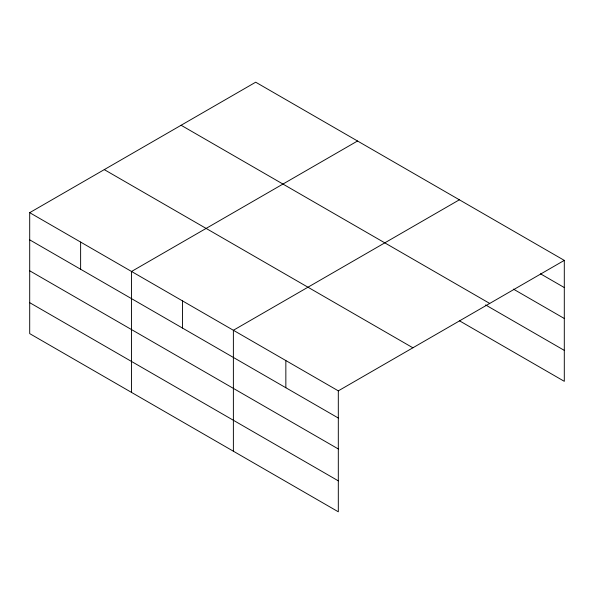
<?xml version="1.0" encoding="UTF-8"?>
<svg xmlns="http://www.w3.org/2000/svg" width="594" height="594" viewBox="0 0 594 594"><rect width="100%" height="100%" fill="white"/><g stroke="black" fill="none" stroke-linecap="round" stroke-linejoin="round"><path stroke-width="0.89" d="M338.313 448.967L338.313 390.852L29.7 212.674L29.7 333.62L338.313 511.798L338.313 448.967L29.7 270.79M459.37 320.745L564.3 381.326L564.3 260.38L255.687 82.202L29.7 212.674M357.529 141.001L131.541 271.473L131.541 392.419M459.37 199.799L233.383 330.271L233.383 451.217M338.313 390.852L564.3 260.38M540.451 273.782L564.3 287.555M513.424 289.122L564.3 318.495M181.111 125.26L489.723 303.437M485.602 304.945L564.3 350.378M104.277 169.617L412.889 347.794M29.7 239.85L338.313 418.028M29.7 302.673L338.313 480.85M285.848 360.565L285.848 387.734M182.462 300.876L182.462 328.044M80.621 242.077L80.621 269.245"/></g></svg>
